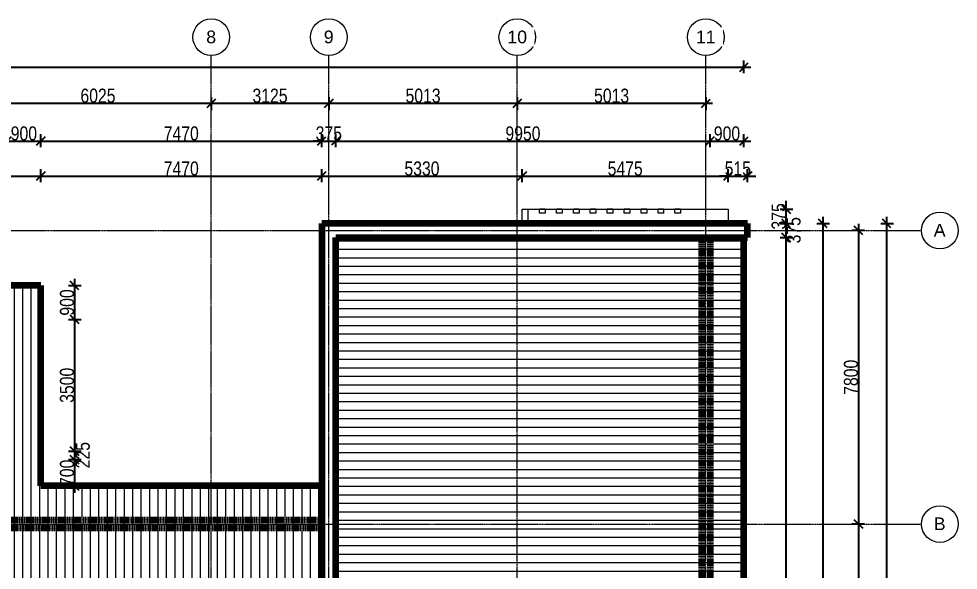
# Model space of a CAD drawing. Header units: millimetres. Extents: x -35190 to 411743, y -233114 to 23872.
# Drawn here: x 372767 to 397745, y 2756 to 17405 of the extents above; entities that cross this region are included whole.
import ezdxf

# ---------------------------------------------------------------- set-up
doc = ezdxf.new("R2010")
doc.units = ezdxf.units.MM
doc.linetypes.add('Aligning Line', pattern=[6.35, 3.175, -3.175])
doc.linetypes.add('Grid Line', pattern=[22.225, 12.7, -3.175, 3.175, -3.175])
for name, color, linetype, lineweight in [('A-ANNO-DIMS', 211, 'Continuous', 9), ('A-DETL-MBND', 5, 'Aligning Line', 100), ('A-DETL-THIN', 151, 'Continuous', 18), ('A-ROOF', 132, 'Continuous', 18), ('A-ROOF-PATT', 132, 'Continuous', 18), ('A-WALL', 113, 'Continuous', 18), ('Q-CASE', 31, 'Continuous', 18), ('S-GRID', 1, 'Continuous', 9), ('S-GRID-IDEN', 1, 'Continuous', 9)]:
    doc.layers.add(name, color=color, linetype=linetype, lineweight=lineweight)
doc.styles.add('Arial_1', font='arial.ttf', dxfattribs={"height": 150})
doc.styles.add('Arial_3', font='arial.ttf', dxfattribs={"width": 0.8, "height": 375})
doc.dimstyles.new('main_4_5mm', dxfattribs={"dimscale": 304.8, "dimtxt": 382.597275, "dimasz": 0.738189, "dimexe": 0.590551, "dimexo": 0.0625, "dimgap": 0.024606, "dimtad": 1, "dimdec": 0, "dimzin": 0, "dimdsep": 46, "dimtxsty": 'Arial_3', "dimblk1": 'OBLIQUE', "dimblk2": 'OBLIQUE', "dimsah": 1, "dimcen": 0.09, "dimdle": 0.590551, "dimazin": 0, "dimtfac": 1, "dimtdec": 4, "dimtix": 1, "dimtmove": 0, "dimatfit": 3, "dimfxl": 0.590551, "dimfxlon": 1, "dimtvp": 1, "dimtolj": 1, "dimtzin": 0, "dimarcsym": 2})
doc.dimstyles.new('main_4_5mm_1', dxfattribs={"dimscale": 304.8, "dimtxt": 382.597275, "dimasz": 0.738189, "dimexe": 0.590551, "dimexo": 0.0625, "dimgap": 0.024606, "dimtad": 1, "dimdec": 0, "dimzin": 0, "dimdsep": 46, "dimtxsty": 'Arial_3', "dimblk1": 'OBLIQUE', "dimblk2": 'OBLIQUE', "dimsah": 1, "dimcen": 0.09, "dimdle": 0.590551, "dimazin": 0, "dimtfac": 1, "dimtdec": 4, "dimtix": 1, "dimtmove": 1, "dimatfit": 3, "dimfxl": 0.590551, "dimfxlon": 1, "dimtvp": 1, "dimtolj": 1, "dimtzin": 0, "dimarcsym": 2})

# ---------------------------------------------------------------- blocks, each defined once
blk = doc.blocks.new('Casework 2 - Casework 2-644764-Site')
at = {"layer": 'Q-CASE', "lineweight": 200}
for p, q in [((42444, 14410), (31124, 14410)), ((31124, 14410), (31124, -9765)), ((42444, 14035), (42444, 14410)), ((31499, -8565), (31499, 14035)), ((31499, 14035), (42444, 14035))]:
    blk.add_line(p, q, dxfattribs=at)
blk = doc.blocks.new('Grid - M_Grid Head - Circle-24584-Site')
at = {"layer": 'S-GRID-IDEN'}
blk.add_circle((0, 0), 6.5, dxfattribs=at)
blk = doc.blocks.new('_Oblique')
at = {"color": 0, "linetype": 'ByBlock', "lineweight": -2}
blk.add_line((-0.5, -0.5), (0.5, 0.5), dxfattribs=at)
blk = doc.blocks.new('*D5943')
at = {"layer": 'A-ANNO-DIMS', "color": 0, "lineweight": -2, "transparency": 16777216}
for p, q in [((371860, 15322), (371860, 14981)), ((377885, 15322), (377885, 14981)), ((371680, 15161), (378065, 15161))]:
    blk.add_line(p, q, dxfattribs=at)
at = {"layer": 'Defpoints', "color": 0, "transparency": 16777216}
for p in [(371860, 15341), (377885, 15341), (377885, 15161)]:
    blk.add_point(p, dxfattribs=at)
at = {"layer": 'A-ANNO-DIMS', "color": 0, "lineweight": -2, "transparency": 16777216, "xscale": 224.9999999999999, "yscale": 224.9999999999999, "zscale": 224.9999999999999, "rotation": 180}
blk.add_blockref('_Oblique', (371860, 15161), dxfattribs=at)
at = {"layer": 'A-ANNO-DIMS', "color": 0, "lineweight": -2, "transparency": 16777216, "xscale": 224.9999999999999, "yscale": 224.9999999999999, "zscale": 224.9999999999999}
blk.add_blockref('_Oblique', (377885, 15161), dxfattribs=at)
at = {"layer": 'A-ANNO-DIMS', "color": 0, "transparency": 16777216, "insert": (374872, 15360), "char_height": 375, "width": 1101.88, "attachment_point": 5, "style": 'Arial_3'}
blk.add_mtext('\\A1;6025', dxfattribs=at)
blk = doc.blocks.new('*D5944')
at = {"layer": 'A-ANNO-DIMS', "color": 0, "lineweight": -2, "transparency": 16777216}
for p, q in [((377885, 15322), (377885, 14981)), ((381010, 15322), (381010, 14981)), ((377705, 15161), (381190, 15161))]:
    blk.add_line(p, q, dxfattribs=at)
at = {"layer": 'Defpoints', "color": 0, "transparency": 16777216}
for p in [(377885, 15341), (381010, 15341), (381010, 15161)]:
    blk.add_point(p, dxfattribs=at)
at = {"layer": 'A-ANNO-DIMS', "color": 0, "lineweight": -2, "transparency": 16777216, "xscale": 224.9999999999999, "yscale": 224.9999999999999, "zscale": 224.9999999999999, "rotation": 180}
blk.add_blockref('_Oblique', (377885, 15161), dxfattribs=at)
at = {"layer": 'A-ANNO-DIMS', "color": 0, "lineweight": -2, "transparency": 16777216, "xscale": 224.9999999999999, "yscale": 224.9999999999999, "zscale": 224.9999999999999}
blk.add_blockref('_Oblique', (381010, 15161), dxfattribs=at)
at = {"layer": 'A-ANNO-DIMS', "color": 0, "transparency": 16777216, "insert": (379447, 15360), "char_height": 375, "width": 1101.88, "attachment_point": 5, "style": 'Arial_3'}
blk.add_mtext('\\A1;3125', dxfattribs=at)
blk = doc.blocks.new('*D5945')
at = {"layer": 'A-ANNO-DIMS', "color": 0, "lineweight": -2, "transparency": 16777216}
for p, q in [((381010, 15322), (381010, 14981)), ((386022, 15322), (386022, 14981)), ((380830, 15161), (386202, 15161))]:
    blk.add_line(p, q, dxfattribs=at)
at = {"layer": 'Defpoints', "color": 0, "transparency": 16777216}
for p in [(381010, 15341), (386022, 15341), (386022, 15161)]:
    blk.add_point(p, dxfattribs=at)
at = {"layer": 'A-ANNO-DIMS', "color": 0, "lineweight": -2, "transparency": 16777216, "xscale": 224.9999999999999, "yscale": 224.9999999999999, "zscale": 224.9999999999999, "rotation": 180}
blk.add_blockref('_Oblique', (381010, 15161), dxfattribs=at)
at = {"layer": 'A-ANNO-DIMS', "color": 0, "lineweight": -2, "transparency": 16777216, "xscale": 224.9999999999999, "yscale": 224.9999999999999, "zscale": 224.9999999999999}
blk.add_blockref('_Oblique', (386022, 15161), dxfattribs=at)
at = {"layer": 'A-ANNO-DIMS', "color": 0, "transparency": 16777216, "insert": (383516, 15360), "char_height": 375, "width": 1101.88, "attachment_point": 5, "style": 'Arial_3'}
blk.add_mtext('\\A1;5013', dxfattribs=at)
blk = doc.blocks.new('*D5946')
at = {"layer": 'A-ANNO-DIMS', "color": 0, "lineweight": -2, "transparency": 16777216}
for p, q in [((386022, 15322), (386022, 14981)), ((391035, 15322), (391035, 14981)), ((385842, 15161), (391215, 15161))]:
    blk.add_line(p, q, dxfattribs=at)
at = {"layer": 'Defpoints', "color": 0, "transparency": 16777216}
for p in [(386022, 15341), (391035, 15341), (391035, 15161)]:
    blk.add_point(p, dxfattribs=at)
at = {"layer": 'A-ANNO-DIMS', "color": 0, "lineweight": -2, "transparency": 16777216, "xscale": 224.9999999999999, "yscale": 224.9999999999999, "zscale": 224.9999999999999, "rotation": 180}
blk.add_blockref('_Oblique', (386022, 15161), dxfattribs=at)
at = {"layer": 'A-ANNO-DIMS', "color": 0, "lineweight": -2, "transparency": 16777216, "xscale": 224.9999999999999, "yscale": 224.9999999999999, "zscale": 224.9999999999999}
blk.add_blockref('_Oblique', (391035, 15161), dxfattribs=at)
at = {"layer": 'A-ANNO-DIMS', "color": 0, "transparency": 16777216, "insert": (388529, 15360), "char_height": 375, "width": 1101.88, "attachment_point": 5, "style": 'Arial_3'}
blk.add_mtext('\\A1;5013', dxfattribs=at)
blk = doc.blocks.new('*D5952')
at = {"layer": 'A-ANNO-DIMS', "color": 0, "lineweight": -2, "transparency": 16777216}
for p, q in [((372452, 13997), (372452, 14338)), ((373352, 13997), (373352, 14338)), ((372272, 14158), (373532, 14158))]:
    blk.add_line(p, q, dxfattribs=at)
at = {"layer": 'Defpoints', "color": 0, "transparency": 16777216}
for p in [(373352, 14158), (372452, 13978), (373352, 13978)]:
    blk.add_point(p, dxfattribs=at)
at = {"layer": 'A-ANNO-DIMS', "color": 0, "lineweight": -2, "transparency": 16777216, "xscale": 224.9999999999999, "yscale": 224.9999999999999, "zscale": 224.9999999999999, "rotation": 180}
blk.add_blockref('_Oblique', (372452, 14158), dxfattribs=at)
at = {"layer": 'A-ANNO-DIMS', "color": 0, "lineweight": -2, "transparency": 16777216, "xscale": 224.9999999999999, "yscale": 224.9999999999999, "zscale": 224.9999999999999}
blk.add_blockref('_Oblique', (373352, 14158), dxfattribs=at)
at = {"layer": 'A-ANNO-DIMS', "color": 0, "transparency": 16777216, "insert": (372902, 14357), "char_height": 375, "width": 826.41, "attachment_point": 5, "style": 'Arial_3'}
blk.add_mtext('\\A1;900', dxfattribs=at)
blk = doc.blocks.new('*D5953')
at = {"layer": 'A-ANNO-DIMS', "color": 0, "lineweight": -2, "transparency": 16777216}
for p, q in [((373352, 13997), (373352, 14338)), ((380822, 13997), (380822, 14338)), ((373172, 14158), (381002, 14158))]:
    blk.add_line(p, q, dxfattribs=at)
at = {"layer": 'Defpoints', "color": 0, "transparency": 16777216}
for p in [(380822, 14158), (373352, 13978), (380822, 13978)]:
    blk.add_point(p, dxfattribs=at)
at = {"layer": 'A-ANNO-DIMS', "color": 0, "lineweight": -2, "transparency": 16777216, "xscale": 224.9999999999999, "yscale": 224.9999999999999, "zscale": 224.9999999999999, "rotation": 180}
blk.add_blockref('_Oblique', (373352, 14158), dxfattribs=at)
at = {"layer": 'A-ANNO-DIMS', "color": 0, "lineweight": -2, "transparency": 16777216, "xscale": 224.9999999999999, "yscale": 224.9999999999999, "zscale": 224.9999999999999}
blk.add_blockref('_Oblique', (380822, 14158), dxfattribs=at)
at = {"layer": 'A-ANNO-DIMS', "color": 0, "transparency": 16777216, "insert": (377087, 14357), "char_height": 375, "width": 1101.88, "attachment_point": 5, "style": 'Arial_3'}
blk.add_mtext('\\A1;7470', dxfattribs=at)
blk = doc.blocks.new('*D5954')
at = {"layer": 'A-ANNO-DIMS', "color": 0, "lineweight": -2, "transparency": 16777216}
for p, q in [((380822, 13997), (380822, 14338)), ((381197, 13997), (381197, 14338)), ((380822, 14158), (380597, 14158)), ((380822, 14158), (381197, 14158)), ((381197, 14158), (381422, 14158))]:
    blk.add_line(p, q, dxfattribs=at)
at = {"layer": 'Defpoints', "color": 0, "transparency": 16777216}
for p in [(381197, 14158), (380822, 13978), (381197, 13978)]:
    blk.add_point(p, dxfattribs=at)
at = {"layer": 'A-ANNO-DIMS', "color": 0, "lineweight": -2, "transparency": 16777216, "xscale": 224.9999999999999, "yscale": 224.9999999999999, "zscale": 224.9999999999999}
blk.add_blockref('_Oblique', (380822, 14158), dxfattribs=at)
at = {"layer": 'A-ANNO-DIMS', "color": 0, "lineweight": -2, "transparency": 16777216, "xscale": 224.9999999999999, "yscale": 224.9999999999999, "zscale": 224.9999999999999, "rotation": 180}
blk.add_blockref('_Oblique', (381197, 14158), dxfattribs=at)
at = {"layer": 'A-ANNO-DIMS', "color": 0, "transparency": 16777216, "insert": (381010, 14357), "char_height": 375, "width": 826.41, "attachment_point": 5, "style": 'Arial_3'}
blk.add_mtext('\\A1;375', dxfattribs=at)
blk = doc.blocks.new('*D5955')
at = {"layer": 'A-ANNO-DIMS', "color": 0, "lineweight": -2, "transparency": 16777216}
for p, q in [((381197, 13997), (381197, 14338)), ((391147, 13997), (391147, 14338)), ((381017, 14158), (391327, 14158))]:
    blk.add_line(p, q, dxfattribs=at)
at = {"layer": 'Defpoints', "color": 0, "transparency": 16777216}
for p in [(391147, 14158), (381197, 13978), (391147, 13978)]:
    blk.add_point(p, dxfattribs=at)
at = {"layer": 'A-ANNO-DIMS', "color": 0, "lineweight": -2, "transparency": 16777216, "xscale": 224.9999999999999, "yscale": 224.9999999999999, "zscale": 224.9999999999999, "rotation": 180}
blk.add_blockref('_Oblique', (381197, 14158), dxfattribs=at)
at = {"layer": 'A-ANNO-DIMS', "color": 0, "lineweight": -2, "transparency": 16777216, "xscale": 224.9999999999999, "yscale": 224.9999999999999, "zscale": 224.9999999999999}
blk.add_blockref('_Oblique', (391147, 14158), dxfattribs=at)
at = {"layer": 'A-ANNO-DIMS', "color": 0, "transparency": 16777216, "insert": (386172, 14357), "char_height": 375, "width": 1101.88, "attachment_point": 5, "style": 'Arial_3'}
blk.add_mtext('\\A1;9950', dxfattribs=at)
blk = doc.blocks.new('*D5956')
at = {"layer": 'A-ANNO-DIMS', "color": 0, "lineweight": -2, "transparency": 16777216}
for p, q in [((391147, 13997), (391147, 14338)), ((392047, 13997), (392047, 14338)), ((390967, 14158), (392227, 14158))]:
    blk.add_line(p, q, dxfattribs=at)
at = {"layer": 'Defpoints', "color": 0, "transparency": 16777216}
for p in [(392047, 14158), (391147, 13978), (392047, 13978)]:
    blk.add_point(p, dxfattribs=at)
at = {"layer": 'A-ANNO-DIMS', "color": 0, "lineweight": -2, "transparency": 16777216, "xscale": 224.9999999999999, "yscale": 224.9999999999999, "zscale": 224.9999999999999, "rotation": 180}
blk.add_blockref('_Oblique', (391147, 14158), dxfattribs=at)
at = {"layer": 'A-ANNO-DIMS', "color": 0, "lineweight": -2, "transparency": 16777216, "xscale": 224.9999999999999, "yscale": 224.9999999999999, "zscale": 224.9999999999999}
blk.add_blockref('_Oblique', (392047, 14158), dxfattribs=at)
at = {"layer": 'A-ANNO-DIMS', "color": 0, "transparency": 16777216, "insert": (391597, 14357), "char_height": 375, "width": 826.41, "attachment_point": 5, "style": 'Arial_3'}
blk.add_mtext('\\A1;900', dxfattribs=at)
blk = doc.blocks.new('*D5957')
at = {"layer": 'A-ANNO-DIMS', "color": 0, "lineweight": -2, "transparency": 16777216}
for p, q in [((337816, 15960), (337816, 16301)), ((392047, 15960), (392047, 16301)), ((337636, 16121), (392227, 16121))]:
    blk.add_line(p, q, dxfattribs=at)
at = {"layer": 'Defpoints', "color": 0, "transparency": 16777216}
for p in [(392047, 16121), (337816, 15941), (392047, 15941)]:
    blk.add_point(p, dxfattribs=at)
at = {"layer": 'A-ANNO-DIMS', "color": 0, "lineweight": -2, "transparency": 16777216, "xscale": 224.9999999999999, "yscale": 224.9999999999999, "zscale": 224.9999999999999, "rotation": 180}
blk.add_blockref('_Oblique', (337816, 16121), dxfattribs=at)
at = {"layer": 'A-ANNO-DIMS', "color": 0, "lineweight": -2, "transparency": 16777216, "xscale": 224.9999999999999, "yscale": 224.9999999999999, "zscale": 224.9999999999999}
blk.add_blockref('_Oblique', (392047, 16121), dxfattribs=at)
at = {"layer": 'A-ANNO-DIMS', "color": 0, "transparency": 16777216, "insert": (364932, 16320), "char_height": 375, "width": 1377.35, "attachment_point": 5, "style": 'Arial_3'}
blk.add_mtext('\\A1;54231', dxfattribs=at)
blk = doc.blocks.new('*D5961')
at = {"layer": 'A-ANNO-DIMS', "color": 0, "lineweight": -2, "transparency": 16777216}
for p, q in [((349197, 13065), (349197, 13406)), ((373352, 13065), (373352, 13406)), ((349017, 13226), (373532, 13226))]:
    blk.add_line(p, q, dxfattribs=at)
at = {"layer": 'Defpoints', "color": 0, "transparency": 16777216}
for p in [(349197, 13046), (373352, 13226), (373352, 13046)]:
    blk.add_point(p, dxfattribs=at)
at = {"layer": 'A-ANNO-DIMS', "color": 0, "lineweight": -2, "transparency": 16777216, "xscale": 224.9999999999999, "yscale": 224.9999999999999, "zscale": 224.9999999999999, "rotation": 180}
blk.add_blockref('_Oblique', (349197, 13226), dxfattribs=at)
at = {"layer": 'A-ANNO-DIMS', "color": 0, "lineweight": -2, "transparency": 16777216, "xscale": 224.9999999999999, "yscale": 224.9999999999999, "zscale": 224.9999999999999}
blk.add_blockref('_Oblique', (373352, 13226), dxfattribs=at)
at = {"layer": 'A-ANNO-DIMS', "color": 0, "transparency": 16777216, "insert": (361275, 13425), "char_height": 375, "width": 1377.35, "attachment_point": 5, "style": 'Arial_3'}
blk.add_mtext('\\A1;24155', dxfattribs=at)
blk = doc.blocks.new('*D5962')
at = {"layer": 'A-ANNO-DIMS', "color": 0, "lineweight": -2, "transparency": 16777216}
for p, q in [((373352, 13065), (373352, 13406)), ((380822, 13065), (380822, 13406)), ((373172, 13226), (381002, 13226))]:
    blk.add_line(p, q, dxfattribs=at)
at = {"layer": 'Defpoints', "color": 0, "transparency": 16777216}
for p in [(373352, 13046), (380822, 13226), (380822, 13046)]:
    blk.add_point(p, dxfattribs=at)
at = {"layer": 'A-ANNO-DIMS', "color": 0, "lineweight": -2, "transparency": 16777216, "xscale": 224.9999999999999, "yscale": 224.9999999999999, "zscale": 224.9999999999999, "rotation": 180}
blk.add_blockref('_Oblique', (373352, 13226), dxfattribs=at)
at = {"layer": 'A-ANNO-DIMS', "color": 0, "lineweight": -2, "transparency": 16777216, "xscale": 224.9999999999999, "yscale": 224.9999999999999, "zscale": 224.9999999999999}
blk.add_blockref('_Oblique', (380822, 13226), dxfattribs=at)
at = {"layer": 'A-ANNO-DIMS', "color": 0, "transparency": 16777216, "insert": (377087, 13425), "char_height": 375, "width": 1101.88, "attachment_point": 5, "style": 'Arial_3'}
blk.add_mtext('\\A1;7470', dxfattribs=at)
blk = doc.blocks.new('*D5963')
at = {"layer": 'A-ANNO-DIMS', "color": 0, "lineweight": -2, "transparency": 16777216}
for p, q in [((380822, 13065), (380822, 13406)), ((386152, 13065), (386152, 13406)), ((380642, 13226), (386332, 13226))]:
    blk.add_line(p, q, dxfattribs=at)
at = {"layer": 'Defpoints', "color": 0, "transparency": 16777216}
for p in [(380822, 13046), (386152, 13226), (386152, 13046)]:
    blk.add_point(p, dxfattribs=at)
at = {"layer": 'A-ANNO-DIMS', "color": 0, "lineweight": -2, "transparency": 16777216, "xscale": 224.9999999999999, "yscale": 224.9999999999999, "zscale": 224.9999999999999, "rotation": 180}
blk.add_blockref('_Oblique', (380822, 13226), dxfattribs=at)
at = {"layer": 'A-ANNO-DIMS', "color": 0, "lineweight": -2, "transparency": 16777216, "xscale": 224.9999999999999, "yscale": 224.9999999999999, "zscale": 224.9999999999999}
blk.add_blockref('_Oblique', (386152, 13226), dxfattribs=at)
at = {"layer": 'A-ANNO-DIMS', "color": 0, "transparency": 16777216, "insert": (383487, 13425), "char_height": 375, "width": 1101.88, "attachment_point": 5, "style": 'Arial_3'}
blk.add_mtext('\\A1;5330', dxfattribs=at)
blk = doc.blocks.new('*D5964')
at = {"layer": 'A-ANNO-DIMS', "color": 0, "lineweight": -2, "transparency": 16777216}
for p, q in [((386152, 13065), (386152, 13406)), ((391627, 13065), (391627, 13406)), ((385972, 13226), (391807, 13226))]:
    blk.add_line(p, q, dxfattribs=at)
at = {"layer": 'Defpoints', "color": 0, "transparency": 16777216}
for p in [(386152, 13046), (391627, 13226), (391627, 13046)]:
    blk.add_point(p, dxfattribs=at)
at = {"layer": 'A-ANNO-DIMS', "color": 0, "lineweight": -2, "transparency": 16777216, "xscale": 224.9999999999999, "yscale": 224.9999999999999, "zscale": 224.9999999999999, "rotation": 180}
blk.add_blockref('_Oblique', (386152, 13226), dxfattribs=at)
at = {"layer": 'A-ANNO-DIMS', "color": 0, "lineweight": -2, "transparency": 16777216, "xscale": 224.9999999999999, "yscale": 224.9999999999999, "zscale": 224.9999999999999}
blk.add_blockref('_Oblique', (391627, 13226), dxfattribs=at)
at = {"layer": 'A-ANNO-DIMS', "color": 0, "transparency": 16777216, "insert": (388890, 13424), "char_height": 375, "width": 1101.88, "attachment_point": 5, "style": 'Arial_3'}
blk.add_mtext('\\A1;5475', dxfattribs=at)
blk = doc.blocks.new('*D5965')
at = {"layer": 'A-ANNO-DIMS', "color": 0, "lineweight": -2, "transparency": 16777216}
for p, q in [((391627, 13065), (391627, 13406)), ((392143, 13065), (392143, 13406)), ((391627, 13226), (391402, 13226)), ((391627, 13226), (392143, 13226)), ((392143, 13226), (392368, 13226))]:
    blk.add_line(p, q, dxfattribs=at)
at = {"layer": 'Defpoints', "color": 0, "transparency": 16777216}
for p in [(391627, 13046), (392143, 13226), (392143, 13046)]:
    blk.add_point(p, dxfattribs=at)
at = {"layer": 'A-ANNO-DIMS', "color": 0, "lineweight": -2, "transparency": 16777216, "xscale": 224.9999999999999, "yscale": 224.9999999999999, "zscale": 224.9999999999999}
blk.add_blockref('_Oblique', (391627, 13226), dxfattribs=at)
at = {"layer": 'A-ANNO-DIMS', "color": 0, "lineweight": -2, "transparency": 16777216, "xscale": 224.9999999999999, "yscale": 224.9999999999999, "zscale": 224.9999999999999, "rotation": 180}
blk.add_blockref('_Oblique', (392143, 13226), dxfattribs=at)
at = {"layer": 'A-ANNO-DIMS', "color": 0, "transparency": 16777216, "insert": (391885, 13425), "char_height": 375, "width": 826.41, "attachment_point": 5, "style": 'Arial_3'}
blk.add_mtext('\\A1;515', dxfattribs=at)
blk = doc.blocks.new('*D5966')
at = {"layer": 'A-ANNO-DIMS', "color": 0, "lineweight": -2, "transparency": 16777216}
for p, q in [((395255, 11781), (394914, 11781)), ((395094, 11961), (395094, 3801)), ((395255, 3981), (394914, 3981))]:
    blk.add_line(p, q, dxfattribs=at)
at = {"layer": 'Defpoints', "color": 0, "transparency": 16777216}
for p in [(395274, 11781), (395094, 3981), (395274, 3981)]:
    blk.add_point(p, dxfattribs=at)
at = {"layer": 'A-ANNO-DIMS', "color": 0, "lineweight": -2, "transparency": 16777216, "xscale": 224.9999999999999, "yscale": 224.9999999999999, "zscale": 224.9999999999999}
for p, rotation in [((395094, 11781), 90), ((395094, 3981), 270)]:
    blk.add_blockref('_Oblique', p, dxfattribs=dict(at, rotation=rotation))
at = {"layer": 'A-ANNO-DIMS', "color": 0, "transparency": 16777216, "insert": (394895, 7881), "char_height": 375, "width": 1101.88, "attachment_point": 5, "rotation": 90, "style": 'Arial_3'}
blk.add_mtext('\\A1;7800', dxfattribs=at)
blk = doc.blocks.new('*D5967')
at = {"layer": 'A-ANNO-DIMS', "color": 0, "lineweight": -2, "transparency": 16777216}
for p, q in [((395094, 4161), (395094, -2724)), ((395255, 3981), (394914, 3981)), ((395255, -2544), (394914, -2544))]:
    blk.add_line(p, q, dxfattribs=at)
at = {"layer": 'Defpoints', "color": 0, "transparency": 16777216}
for p in [(395274, 3981), (395094, -2544), (395274, -2544)]:
    blk.add_point(p, dxfattribs=at)
at = {"layer": 'A-ANNO-DIMS', "color": 0, "lineweight": -2, "transparency": 16777216, "xscale": 224.9999999999999, "yscale": 224.9999999999999, "zscale": 224.9999999999999}
for p, rotation in [((395094, 3981), 90), ((395094, -2544), 270)]:
    blk.add_blockref('_Oblique', p, dxfattribs=dict(at, rotation=rotation))
at = {"layer": 'A-ANNO-DIMS', "color": 0, "transparency": 16777216, "insert": (394895, 718), "char_height": 375, "width": 1101.88, "attachment_point": 5, "rotation": 90, "style": 'Arial_3'}
blk.add_mtext('\\A1;6525', dxfattribs=at)
blk = doc.blocks.new('*D5977')
at = {"layer": 'A-ANNO-DIMS', "color": 0, "lineweight": -2, "transparency": 16777216}
for p, q in [((393170, -11187), (393170, 11773)), ((393009, 11593), (393350, 11593)), ((393009, -11007), (393350, -11007))]:
    blk.add_line(p, q, dxfattribs=at)
at = {"layer": 'Defpoints', "color": 0, "transparency": 16777216}
for p in [(392990, 11593), (393170, 11593), (392990, -11007)]:
    blk.add_point(p, dxfattribs=at)
at = {"layer": 'A-ANNO-DIMS', "color": 0, "lineweight": -2, "transparency": 16777216, "xscale": 224.9999999999999, "yscale": 224.9999999999999, "zscale": 224.9999999999999}
for p, rotation in [((393170, 11593), 90), ((393170, -11007), 270)]:
    blk.add_blockref('_Oblique', p, dxfattribs=dict(at, rotation=rotation))
at = {"layer": 'A-ANNO-DIMS', "color": 0, "transparency": 16777216, "insert": (392971, 293), "char_height": 375, "width": 1377.35, "attachment_point": 5, "rotation": 90, "style": 'Arial_3'}
blk.add_mtext('\\A1;22600', dxfattribs=at)
blk = doc.blocks.new('*D5978')
at = {"layer": 'A-ANNO-DIMS', "color": 0, "lineweight": -2, "transparency": 16777216}
for p, q in [((393170, 11413), (393170, 12148)), ((393009, 11968), (393350, 11968)), ((393009, 11593), (393350, 11593))]:
    blk.add_line(p, q, dxfattribs=at)
at = {"layer": 'Defpoints', "color": 0, "transparency": 16777216}
for p in [(392990, 11968), (393170, 11968), (392990, 11593)]:
    blk.add_point(p, dxfattribs=at)
at = {"layer": 'A-ANNO-DIMS', "color": 0, "lineweight": -2, "transparency": 16777216, "xscale": 224.9999999999999, "yscale": 224.9999999999999, "zscale": 224.9999999999999}
for p, rotation in [((393170, 11968), 90), ((393170, 11593), 270)]:
    blk.add_blockref('_Oblique', p, dxfattribs=dict(at, rotation=rotation))
at = {"layer": 'A-ANNO-DIMS', "color": 0, "transparency": 16777216, "insert": (393179, 11437), "char_height": 375, "width": 826.41, "attachment_point": 1, "rotation": 90, "line_spacing_factor": 0.941778, "style": 'Arial_3'}
blk.add_mtext('\\A1;375', dxfattribs=at)
blk = doc.blocks.new('*D5979')
at = {"layer": 'A-ANNO-DIMS', "color": 0, "lineweight": -2, "transparency": 16777216}
for p, q in [((393170, 12343), (393170, 12568)), ((393009, 12343), (393350, 12343)), ((393170, 11968), (393170, 12343)), ((393009, 11968), (393350, 11968)), ((393170, 11968), (393170, 11743))]:
    blk.add_line(p, q, dxfattribs=at)
at = {"layer": 'Defpoints', "color": 0, "transparency": 16777216}
for p in [(392990, 12343), (393170, 12343), (392990, 11968)]:
    blk.add_point(p, dxfattribs=at)
at = {"layer": 'A-ANNO-DIMS', "color": 0, "lineweight": -2, "transparency": 16777216, "xscale": 224.9999999999999, "yscale": 224.9999999999999, "zscale": 224.9999999999999}
for p, rotation in [((393170, 12343), 270), ((393170, 11968), 90)]:
    blk.add_blockref('_Oblique', p, dxfattribs=dict(at, rotation=rotation))
at = {"layer": 'A-ANNO-DIMS', "color": 0, "transparency": 16777216, "insert": (392971, 12156), "char_height": 375, "width": 826.41, "attachment_point": 5, "rotation": 90, "style": 'Arial_3'}
blk.add_mtext('\\A1;375', dxfattribs=at)
blk = doc.blocks.new('*D5980')
at = {"layer": 'A-ANNO-DIMS', "color": 0, "lineweight": -2, "transparency": 16777216}
for p, q in [((374249, 10498), (374249, 9238)), ((374088, 10318), (374429, 10318)), ((374088, 9418), (374429, 9418))]:
    blk.add_line(p, q, dxfattribs=at)
at = {"layer": 'Defpoints', "color": 0, "transparency": 16777216}
for p in [(374069, 10318), (374069, 9418), (374249, 9418)]:
    blk.add_point(p, dxfattribs=at)
at = {"layer": 'A-ANNO-DIMS', "color": 0, "lineweight": -2, "transparency": 16777216, "xscale": 224.9999999999999, "yscale": 224.9999999999999, "zscale": 224.9999999999999}
for p, rotation in [((374249, 10318), 90), ((374249, 9418), 270)]:
    blk.add_blockref('_Oblique', p, dxfattribs=dict(at, rotation=rotation))
at = {"layer": 'A-ANNO-DIMS', "color": 0, "transparency": 16777216, "insert": (374050, 9868), "char_height": 375, "width": 826.41, "attachment_point": 5, "rotation": 90, "style": 'Arial_3'}
blk.add_mtext('\\A1;900', dxfattribs=at)
blk = doc.blocks.new('*D5981')
at = {"layer": 'A-ANNO-DIMS', "color": 0, "lineweight": -2, "transparency": 16777216}
for p, q in [((374249, 9598), (374249, 5738)), ((374088, 9418), (374429, 9418)), ((374088, 5918), (374429, 5918))]:
    blk.add_line(p, q, dxfattribs=at)
at = {"layer": 'Defpoints', "color": 0, "transparency": 16777216}
for p in [(374069, 9418), (374069, 5918), (374249, 5918)]:
    blk.add_point(p, dxfattribs=at)
at = {"layer": 'A-ANNO-DIMS', "color": 0, "lineweight": -2, "transparency": 16777216, "xscale": 224.9999999999999, "yscale": 224.9999999999999, "zscale": 224.9999999999999}
for p, rotation in [((374249, 9418), 90), ((374249, 5918), 270)]:
    blk.add_blockref('_Oblique', p, dxfattribs=dict(at, rotation=rotation))
at = {"layer": 'A-ANNO-DIMS', "color": 0, "transparency": 16777216, "insert": (374049, 7668), "char_height": 375, "width": 1101.88, "attachment_point": 5, "rotation": 90, "style": 'Arial_3'}
blk.add_mtext('\\A1;3500', dxfattribs=at)
blk = doc.blocks.new('*D5982')
at = {"layer": 'A-ANNO-DIMS', "color": 0, "lineweight": -2, "transparency": 16777216}
for p, q in [((374249, 6098), (374249, 5513)), ((374088, 5918), (374429, 5918)), ((374088, 5693), (374429, 5693))]:
    blk.add_line(p, q, dxfattribs=at)
at = {"layer": 'Defpoints', "color": 0, "transparency": 16777216}
for p in [(374069, 5918), (374069, 5693), (374249, 5693)]:
    blk.add_point(p, dxfattribs=at)
at = {"layer": 'A-ANNO-DIMS', "color": 0, "lineweight": -2, "transparency": 16777216, "xscale": 224.9999999999999, "yscale": 224.9999999999999, "zscale": 224.9999999999999}
for p, rotation in [((374249, 5918), 90), ((374249, 5693), 270)]:
    blk.add_blockref('_Oblique', p, dxfattribs=dict(at, rotation=rotation))
at = {"layer": 'A-ANNO-DIMS', "color": 0, "transparency": 16777216, "insert": (374279, 5462), "char_height": 375, "width": 826.41, "attachment_point": 1, "rotation": 90, "line_spacing_factor": 0.941778, "style": 'Arial_3'}
blk.add_mtext('\\A1;225', dxfattribs=at)
blk = doc.blocks.new('*D5983')
at = {"layer": 'A-ANNO-DIMS', "color": 0, "lineweight": -2, "transparency": 16777216}
for p, q in [((374249, 5873), (374249, 4813)), ((374088, 5693), (374429, 5693)), ((374410, 4993), (374069, 4993))]:
    blk.add_line(p, q, dxfattribs=at)
at = {"layer": 'Defpoints', "color": 0, "transparency": 16777216}
for p in [(374069, 5693), (374249, 4993), (374429, 4993)]:
    blk.add_point(p, dxfattribs=at)
at = {"layer": 'A-ANNO-DIMS', "color": 0, "lineweight": -2, "transparency": 16777216, "xscale": 224.9999999999999, "yscale": 224.9999999999999, "zscale": 224.9999999999999}
for p, rotation in [((374249, 5693), 90), ((374249, 4993), 270)]:
    blk.add_blockref('_Oblique', p, dxfattribs=dict(at, rotation=rotation))
at = {"layer": 'A-ANNO-DIMS', "color": 0, "transparency": 16777216, "insert": (374050, 5343), "char_height": 375, "width": 826.41, "attachment_point": 5, "rotation": 90, "style": 'Arial_3'}
blk.add_mtext('\\A1;700', dxfattribs=at)
blk = doc.blocks.new('*D5998')
at = {"layer": 'A-ANNO-DIMS', "color": 0, "lineweight": -2, "transparency": 16777216}
for p, q in [((394144, 12148), (394144, -11562)), ((393983, 11968), (394324, 11968)), ((393983, -11382), (394324, -11382))]:
    blk.add_line(p, q, dxfattribs=at)
at = {"layer": 'Defpoints', "color": 0, "transparency": 16777216}
for p in [(393964, 11968), (393964, -11382), (394144, -11382)]:
    blk.add_point(p, dxfattribs=at)
at = {"layer": 'A-ANNO-DIMS', "color": 0, "lineweight": -2, "transparency": 16777216, "xscale": 224.9999999999999, "yscale": 224.9999999999999, "zscale": 224.9999999999999}
for p, rotation in [((394144, 11968), 90), ((394144, -11382), 270)]:
    blk.add_blockref('_Oblique', p, dxfattribs=dict(at, rotation=rotation))
at = {"layer": 'A-ANNO-DIMS', "color": 0, "transparency": 16777216, "insert": (393945, 293), "char_height": 375, "width": 1377.35, "attachment_point": 5, "rotation": 90, "style": 'Arial_3'}
blk.add_mtext('\\A1;23350', dxfattribs=at)
blk = doc.blocks.new('*D6002')
at = {"layer": 'A-ANNO-DIMS', "color": 0, "lineweight": -2, "transparency": 16777216}
for p, q in [((395844, -23722), (395844, 12148)), ((395683, 11968), (396024, 11968)), ((395683, -23542), (396024, -23542))]:
    blk.add_line(p, q, dxfattribs=at)
at = {"layer": 'Defpoints', "color": 0, "transparency": 16777216}
for p in [(395664, 11968), (395844, 11968), (395664, -23542)]:
    blk.add_point(p, dxfattribs=at)
at = {"layer": 'A-ANNO-DIMS', "color": 0, "lineweight": -2, "transparency": 16777216, "xscale": 224.9999999999999, "yscale": 224.9999999999999, "zscale": 224.9999999999999}
for p, rotation in [((395844, 11968), 90), ((395844, -23542), 270)]:
    blk.add_blockref('_Oblique', p, dxfattribs=dict(at, rotation=rotation))
at = {"layer": 'A-ANNO-DIMS', "color": 0, "transparency": 16777216, "insert": (395645, -5787), "char_height": 375, "width": 1377.35, "attachment_point": 5, "rotation": 90, "style": 'Arial_3'}
blk.add_mtext('\\A1;35510', dxfattribs=at)

msp = doc.modelspace()

# ---------------------------------------------------------------- hatches: boundary and pattern name
at = {"layer": 'A-ROOF-PATT'}
h = msp.add_hatch(dxfattribs=at)
h.set_pattern_fill('FP_2', color=256, style=0, pattern_type=2)
h.set_pattern_definition([(0, (353002.62, -2441.29), (0, 225), [])])
h.paths.add_polyline_path([(381197.3, -11006.6), (392047.3, -11006.6), (392047.3, 11593.4), (381197.3, 11593.4), (381197.3, -10856.2)])
h.paths.add_polyline_path([(386572.3, -835), (386572.3, 129.2), (386646.4, 135.3), (386718.4, 153.6), (386786.5, 183.4), (386848.7, 224.1), (386903.4, 274.4), (386949, 333.1), (386984.4, 398.4), (387008.5, 468.7), (387020.8, 543.5), (387020.8, 616.3), (387008.5, 689.6), (386984.4, 759.9), (386949, 825.3), (386903.4, 884), (386848.7, 934.3), (386786.5, 974.9), (386718.4, 1004.8), (386646.4, 1023), (386572.3, 1029.2), (386572.3, 1993.4), (387986.5, 579.2), (386635.5, -771.9)])
h = msp.add_hatch(dxfattribs=at)
h.set_pattern_fill('FP_3', color=256, style=0, pattern_type=2)
h.set_pattern_definition([(90, (349698.39, -1554.55), (-225, 1e-14), [])])
h.paths.add_polyline_path([(366697.1, -18969.6), (371672.3, -18969.6), (371672.3, -12206.6), (380822.3, -12206.6), (380822.3, 4993.4), (373352.3, 4993.4), (373352.3, 10318.4), (349197.3, 10318.4), (349197.3, -12206.6), (356658.3, -12206.6), (356658.3, -18969.6), (365248.3, -18969.6)])
h.paths.add_polyline_path([(358097.3, -2131.6), (358097.3, 468.4), (363347.3, 468.4), (363347.3, -2131.6), (359453.3, -2131.6)])
h.paths.add_polyline_path([(366197.3, -2131.6), (366197.3, 468.4), (371447.3, 468.4), (371447.3, -2131.6), (368145.9, -2131.6)])
h.paths.add_polyline_path([(376668.3, -1471.6), (376662.2, -1397.5), (376643.9, -1325.5), (376614.1, -1257.4), (376573.4, -1195.2), (376523.1, -1140.5), (376464.5, -1094.9), (376399.1, -1059.5), (376328.8, -1035.4), (376255.5, -1023.1), (376181.2, -1023.1), (376107.9, -1035.4), (376037.6, -1059.5), (375972.2, -1094.9), (375913.6, -1140.5), (375863.2, -1195.2), (375822.6, -1257.4), (375792.7, -1325.5), (375774.5, -1397.5), (375768.3, -1471.6), (374804.1, -1471.6), (376218.3, -57.4), (377632.5, -1471.6), (376708, -1471.6)])
h.paths.add_polyline_path([(352933.8, -1431.6), (352775.6, -1431.6), (354189.8, -17.4), (355604, -1431.6), (354639.8, -1431.6), (354633.7, -1357.5), (354615.4, -1285.5), (354585.6, -1217.4), (354544.9, -1155.2), (354494.6, -1100.5), (354435.9, -1054.9), (354370.6, -1019.5), (354300.3, -995.4), (354227, -983.1), (354152.6, -983.1), (354079.3, -995.4), (354009, -1019.5), (353943.7, -1054.9), (353885, -1100.5), (353834.7, -1155.2), (353794, -1217.4), (353764.2, -1285.5), (353745.9, -1357.5), (353739.8, -1431.6), (353580.3, -1431.6)])

# ---------------------------------------------------------------- linework, layer by layer
at = {"layer": 'A-DETL-MBND'}
for p, q in [((390922.3, 11593.4), (390922.3, -11006.6)), ((391147.3, 11593.4), (391147.3, -11006.6)), ((371972.3, 4093.4), (380822.3, 4093.4)), ((380822.3, 3868.4), (371747.3, 3868.4))]:
    msp.add_line(p, q, dxfattribs=at)
at = {"layer": 'A-DETL-THIN'}
for p, q in [((386152.3, 12343.4), (391627.3, 12343.4)), ((391627.3, 12343.4), (391627.3, 11968.4))]:
    msp.add_line(p, q, dxfattribs=at)
at = {"layer": 'A-ROOF', "lineweight": 200}
for p, q in [((392047.3, -11006.6), (392047.3, 11593.4)), ((373352.3, 10318.4), (349197.3, 10318.4)), ((373352.3, 4993.4), (373352.3, 10318.4)), ((380822.3, 4993.4), (373352.3, 4993.4))]:
    msp.add_line(p, q, dxfattribs=at)
at = {"layer": 'A-WALL'}
for p, q in [((386152.3, 11968.4), (386152.3, 12343.4)), ((386152.3, 12343.4), (386302.3, 12343.4)), ((386302.3, 12343.4), (386302.3, 11968.4)), ((386612.7, 12243.4), (386612.7, 12343.4)), ((386762.7, 12343.4), (386612.7, 12343.4)), ((386762.7, 12243.4), (386612.7, 12243.4)), ((386762.7, 12343.4), (386762.7, 12243.4)), ((387062.7, 12243.4), (387062.7, 12343.4)), ((387212.7, 12343.4), (387062.7, 12343.4)), ((387212.7, 12243.4), (387062.7, 12243.4)), ((387212.7, 12343.4), (387212.7, 12243.4)), ((387512.7, 12243.4), (387512.7, 12343.4)), ((387662.7, 12343.4), (387512.7, 12343.4)), ((387662.7, 12243.4), (387512.7, 12243.4)), ((387662.7, 12343.4), (387662.7, 12243.4)), ((387962.7, 12243.4), (387962.7, 12343.4)), ((388112.7, 12343.4), (387962.7, 12343.4)), ((388112.7, 12243.4), (387962.7, 12243.4)), ((388112.7, 12343.4), (388112.7, 12243.4)), ((388412.7, 12243.4), (388412.7, 12343.4)), ((388562.7, 12343.4), (388412.7, 12343.4)), ((388562.7, 12243.4), (388412.7, 12243.4)), ((388562.7, 12343.4), (388562.7, 12243.4)), ((388862.7, 12243.4), (388862.7, 12343.4)), ((389012.7, 12343.4), (388862.7, 12343.4)), ((389012.7, 12243.4), (388862.7, 12243.4)), ((389012.7, 12343.4), (389012.7, 12243.4)), ((389312.7, 12243.4), (389312.7, 12343.4)), ((389462.7, 12343.4), (389312.7, 12343.4)), ((389462.7, 12243.4), (389312.7, 12243.4)), ((389462.7, 12343.4), (389462.7, 12243.4)), ((389762.7, 12243.4), (389762.7, 12343.4)), ((389912.7, 12343.4), (389762.7, 12343.4)), ((389912.7, 12243.4), (389762.7, 12243.4)), ((389912.7, 12343.4), (389912.7, 12243.4)), ((390212.7, 12243.4), (390212.7, 12343.4)), ((390362.7, 12343.4), (390212.7, 12343.4)), ((390362.7, 12243.4), (390212.7, 12243.4)), ((390362.7, 12343.4), (390362.7, 12243.4))]:
    msp.add_line(p, q, dxfattribs=at)
at = {"layer": 'S-GRID', "linetype": 'Grid Line'}
for p, q in [((377884.8, -25842.9), (377884.8, 16429.8)), ((381009.8, -25842.9), (381009.8, 16429.8)), ((386022.3, -25842.9), (386022.3, 16429.8)), ((391034.8, -25842.9), (391034.8, 16429.8)), ((333663.1, 11780.9), (396769.8, 11780.9)), ((333663.1, 3980.9), (396769.8, 3980.9))]:
    msp.add_line(p, q, dxfattribs=at)

# ---------------------------------------------------------------- block references
at = {"layer": 'Q-CASE', "lineweight": 200}
msp.add_blockref('Casework 2 - Casework 2-644764-Site', (349698.4, -2441.3), dxfattribs=at)
at = {"layer": 'S-GRID-IDEN', "xscale": 74.99999999999996, "yscale": 74.99999999999996, "zscale": 74.99999999999996}
for p in [(377884.8, 16917.3), (381009.8, 16917.3), (386022.3, 16917.3), (391034.8, 16917.3)]:
    msp.add_blockref('Grid - M_Grid Head - Circle-24584-Site', p, dxfattribs=at)
at = {"layer": 'S-GRID-IDEN', "xscale": 74.99999999999996, "yscale": 74.99999999999996, "zscale": 74.99999999999996, "rotation": 269.9999999999994}
for p in [(397257.3, 11780.9), (397257.3, 3980.9)]:
    msp.add_blockref('Grid - M_Grid Head - Circle-24584-Site', p, dxfattribs=at)

# ---------------------------------------------------------------- dimensions: what is measured, and where the dimension line sits
at = {"layer": 'A-ANNO-DIMS'}
for base, p1, p2, override, picture, middle in [((377884.8, 15160.7), (371859.8, 15340.7), (377884.8, 15340.7), {"dimpost": '<>', "dimfxl": 6025}, '*D5943', (374872.3, 15359.7)), ((381009.8, 15160.7), (377884.8, 15340.7), (381009.8, 15340.7), {"dimpost": '<>', "dimfxl": 3125}, '*D5944', (379447.3, 15359.8)), ((386022.2904798, 15160.7438744), (381009.7904798, 15340.7438744), (386022.2904798, 15340.7438744), {"dimpost": '<>', "dimfxl": 5012.5}, '*D5945', (383516.0404798, 15359.8366438)), ((391034.7904798, 15160.7438744), (386022.2904798, 15340.7438744), (391034.7904798, 15340.7438744), {"dimpost": '<>', "dimfxl": 5012.5}, '*D5946', (388528.5404798, 15359.8366438)), ((373352.3, 14158), (372452.3, 13978), (373352.3, 13978), {"dimpost": '<>', "dimfxl": 900}, '*D5952', (372902.3, 14357)), ((380822.3, 14158), (373352.3, 13978), (380822.3, 13978), {"dimpost": '<>', "dimfxl": 7470}, '*D5953', (377087.3, 14357)), ((381197.3, 14158), (380822.3, 13978), (381197.3, 13978), {"dimpost": '<>', "dimfxl": 375}, '*D5954', (381009.8, 14357.1)), ((391147.3, 14158), (381197.3, 13978), (391147.3, 13978), {"dimpost": '<>', "dimfxl": 9950}, '*D5955', (386172.3, 14357)), ((392047.3, 14158), (391147.3, 13978), (392047.3, 13978), {"dimpost": '<>', "dimfxl": 900}, '*D5956', (391597.3, 14357)), ((373352.3, 13225.6), (349197.3, 13045.6), (373352.3, 13045.6), {"dimpost": '<>', "dimfxl": 24155}, '*D5961', (361274.8, 13424.6)), ((380822.3, 13225.6), (373352.3, 13045.6), (380822.3, 13045.6), {"dimpost": '<>', "dimfxl": 7470}, '*D5962', (377087.3, 13424.6)), ((386152.3, 13225.6), (380822.3, 13045.6), (386152.3, 13045.6), {"dimpost": '<>', "dimfxl": 5330}, '*D5963', (383487.3, 13424.7)), ((391627.3, 13225.6), (386152.3, 13045.6), (391627.3, 13045.6), {"dimpost": '<>', "dimfxl": 5475}, '*D5964', (388889.8, 13423.8)), ((392142.7588, 13225.5956), (391627.2905, 13045.5956), (392142.7588, 13045.5956), {"dimpost": '<>', "dimfxl": 515.468295}, '*D5965', (391885.0246, 13424.5604))]:
    dim = msp.add_linear_dim(base=base, p1=p1, p2=p2, dimstyle='main_4_5mm', override=override, dxfattribs=at)
    dim.commit()
    dim.dimension.update_dxf_attribs({"geometry": picture, "text_midpoint": middle})
for base, p1, p2, override, picture, middle in [((393169.9, 12343.4), (392989.9, 11968.4), (392989.9, 12343.4), {"dimpost": '<>', "dimfxl": 375}, '*D5979', (392970.8, 12155.9)), ((394143.9, -11381.6), (393963.9, 11968.4), (393963.9, -11381.6), {"dimpost": '<>', "dimfxl": 23350}, '*D5998', (393944.8, 293.4)), ((395843.9, 11968.4), (395663.9, -23541.6), (395663.9, 11968.4), {"dimpost": '<>', "dimfxl": 35510}, '*D6002', (395644.8, -5786.6)), ((393169.9, 11593.4), (392989.9, -11006.6), (392989.9, 11593.4), {"dimpost": '<>', "dimfxl": 22600}, '*D5977', (392970.9, 293.4)), ((395093.9, 3980.9), (395273.9, 11780.9), (395273.9, 3980.9), {"dimpost": '<>', "dimfxl": 7800}, '*D5966', (394895, 7880.9)), ((374248.6, 9418.4), (374068.6, 10318.4), (374068.6, 9418.4), {"dimpost": '<>', "dimfxl": 900}, '*D5980', (374049.6, 9868.4)), ((374248.6, 5918.4), (374068.6, 9418.4), (374068.6, 5918.4), {"dimpost": '<>', "dimfxl": 3500}, '*D5981', (374049.5, 7668.4)), ((374248.6, 4993.4), (374068.6, 5693.4), (374428.6, 4993.4), {"dimpost": '<>', "dimfxl": 787.146746}, '*D5983', (374049.6, 5343.4)), ((395093.9, -2544.1), (395273.9, 3980.9), (395273.9, -2544.1), {"dimpost": '<>', "dimfxl": 6525}, '*D5967', (394895, 718.4))]:
    dim = msp.add_linear_dim(base=base, p1=p1, p2=p2, angle=90, dimstyle='main_4_5mm', override=override, dxfattribs=at)
    dim.commit()
    dim.dimension.update_dxf_attribs({"geometry": picture, "text_midpoint": middle})
for base, p1, p2, override, picture, middle in [((393169.9, 11968.4), (392989.9, 11593.4), (392989.9, 11968.4), {"dimpost": '<>', "dimfxl": 375}, '*D5978', (393429.5, 11849.8)), ((374248.6, 5693.4), (374068.6, 5918.4), (374068.6, 5693.4), {"dimpost": '<>', "dimfxl": 225}, '*D5982', (374529, 5874.8))]:
    dim = msp.add_linear_dim(base=base, p1=p1, p2=p2, angle=90, dimstyle='main_4_5mm_1', override=override, dxfattribs=at)
    dim.commit()
    dim.dimension.update_dxf_attribs({"geometry": picture, "text_midpoint": middle, "dimtype": 160, "text_rotation": 90})

# ---------------------------------------------------------------- next in the draw order: texts
at = {"layer": 'S-GRID-IDEN', "char_height": 337.5, "attachment_point": 1, "style": 'Arial_1', "bg_fill": 3, "box_fill_scale": 1.25, "bg_fill_color": 256, "bg_fill_true_color": 13158600, "bg_fill_transparency": 0}
for s, insert, width in [('8', (377750.8, 17091.8), 318.671), ('9', (380875.8, 17091.8), 318.671), ('10', (385756.7, 17091.8), 637.342), ('11', (390769.2, 17091.8), 637.342), ('A', (397094.1, 11957.3), 384.81), ('B', (397094.1, 4157.3), 384.81)]:
    msp.add_mtext(s, dxfattribs=dict(at, insert=insert, width=width))

# ---------------------------------------------------------------- next in the draw order: dimensions: what is measured, and where the dimension line sits
at = {"layer": 'A-ANNO-DIMS'}
dim = msp.add_linear_dim(base=(392047.3, 16120.7), p1=(337816.1, 15940.7), p2=(392047.3, 15940.7), dimstyle='main_4_5mm', override={"dimpost": '<>', "dimfxl": 54231.164335}, dxfattribs=at)
dim.commit()
dim.dimension.update_dxf_attribs({"geometry": '*D5957', "text_midpoint": (364931.7, 16319.8)})

doc.saveas('drawing.dxf')
